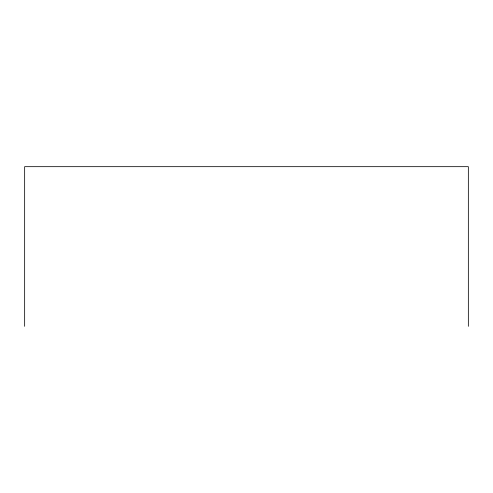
<?xml version="1.0" encoding="UTF-8"?>
<svg xmlns="http://www.w3.org/2000/svg" width="493" height="493" viewBox="0 0 493 493"><rect width="100%" height="100%" fill="white"/><g stroke="black" fill="none" stroke-linecap="round" stroke-linejoin="round"><path stroke-width="0.74" d="M468.35 326.329L468.35 166.671L24.65 166.671L24.65 326.329"/></g></svg>
